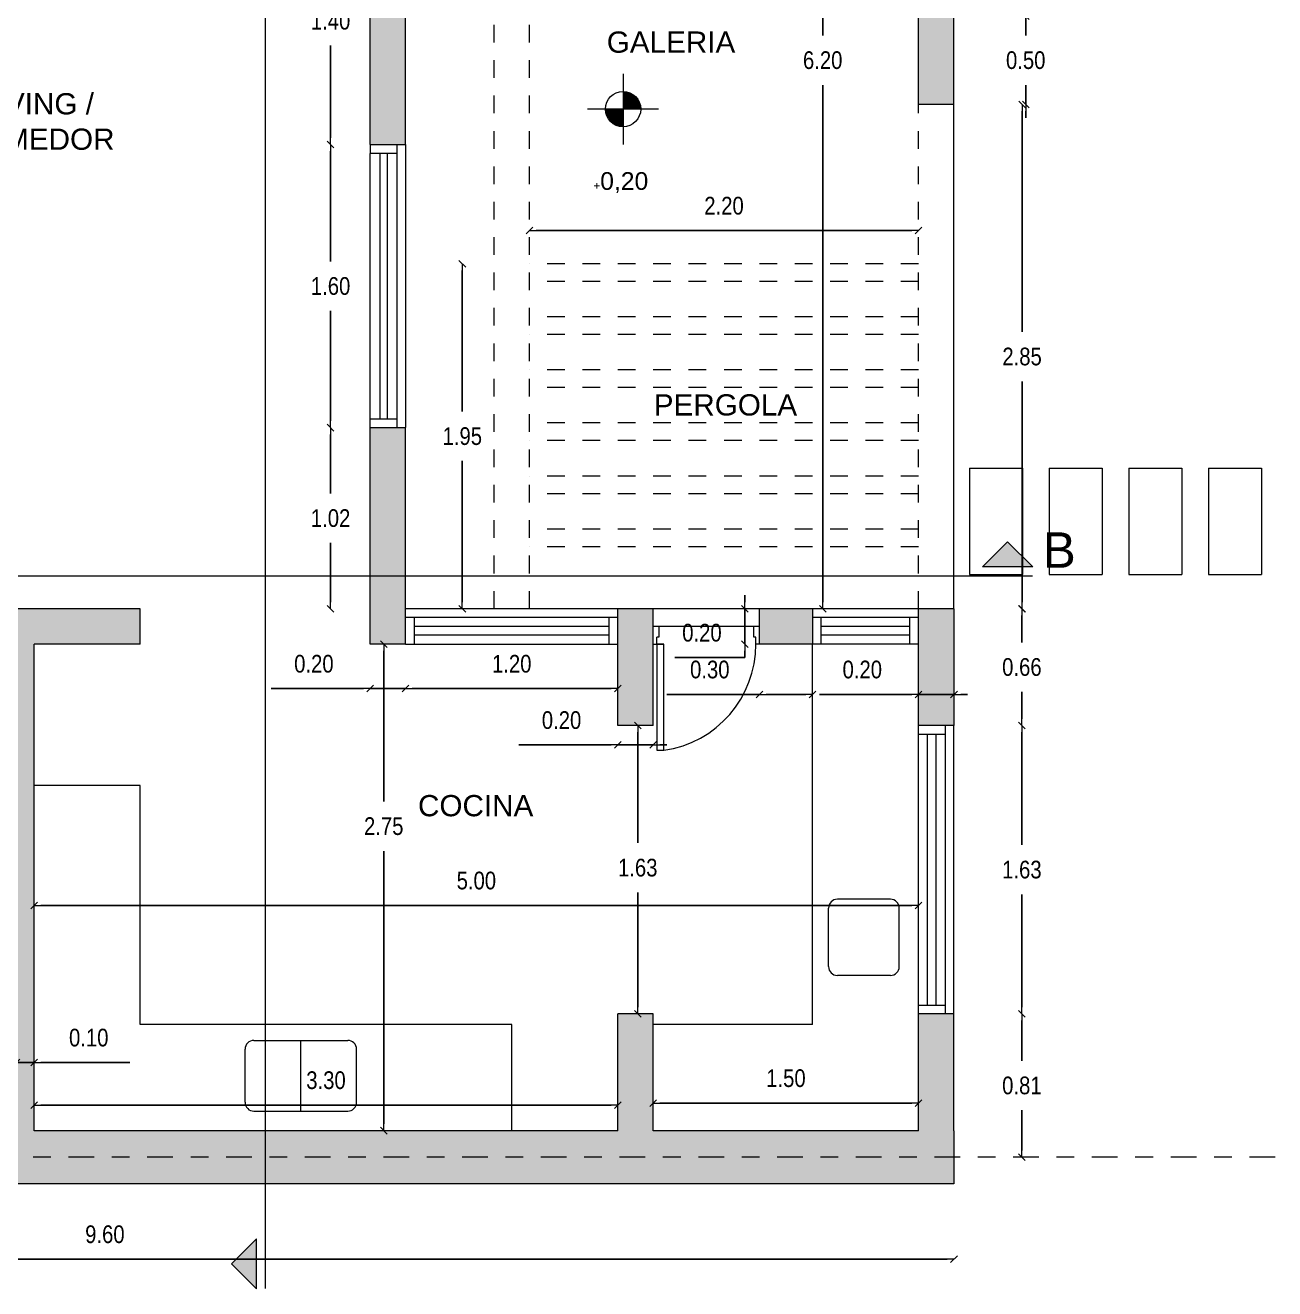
# Model space of a CAD drawing. Header units: millimetres. Extents: x 337 to 1167, y 242 to 575.
# Drawn here: x 550.16 to 557.23, y 308.38 to 315.53 of the extents above; entities that cross this region are included whole.
import ezdxf

# ---------------------------------------------------------------- set-up
doc = ezdxf.new("R2010")
doc.units = ezdxf.units.MM
doc.linetypes.add('bein_line', pattern=[0.08, 0.04, -0.04])
doc.linetypes.add('EJE', pattern=[0.205, 0.145, -0.03, 0, -0.03])
doc.layers.get('0').update_dxf_attribs({"lineweight": 5})
doc.layers.get('Defpoints').update_dxf_attribs({"lineweight": 5})
for name, color, linetype, lineweight in [('01', 1, 'Continuous', 5), ('cotas', 7, 'Continuous', 5), ('MUROS', 4, 'Continuous', 20), ('PRESENTACION ANTEPROYECTO', 7, 'Continuous', 5), ('sanitarios', 1, 'Continuous', 5), ('trama', 9, 'Continuous', 25)]:
    doc.layers.add(name, color=color, linetype=linetype, lineweight=lineweight)
doc.styles.add('GENERATED_STYLE_13', font='')
doc.styles.add('GENERATED_STYLE_14', font='arial.ttf')
doc.styles.get('GENERATED_STYLE_13').set_extended_font_data('Arial Narrow Occidental')
doc.dimstyles.new('Dimstyle_92', dxfattribs={"dimtxt": 0.1, "dimasz": 0.038, "dimexe": 0.18, "dimexo": 0, "dimgap": 0.09, "dimtad": 1, "dimtih": 1, "dimtoh": 1, "dimzin": 0, "dimdsep": 46, "dimtxsty": 'GENERATED_STYLE_13', "dimblk": 'ARROWHEAD_6', "dimblk1": 'ARROWHEAD_6', "dimblk2": 'ARROWHEAD_6', "dimcen": 0.09, "dimse1": 1, "dimse2": 1, "dimclrd": 252, "dimclre": 252, "dimclrt": 252, "dimadec": 0, "dimazin": 0, "dimtfac": 1, "dimtdec": 4, "dimtmove": 0, "dimatfit": 3, "dimfxl": 1, "dimtolj": 1, "dimtzin": 0, "dimarcsym": 0})

# ---------------------------------------------------------------- blocks, each defined once
blk = doc.blocks.new('ARROWHEAD_6')
at = {"color": 0, "linetype": 'Continuous'}
for p, q in [((0, 0), (-1, 0)), ((-0.5, -0.5), (0.5, 0.5))]:
    blk.add_line(p, q, dxfattribs=at)
blk = doc.blocks.new('*D214')
at = {"layer": 'cotas', "color": 252, "lineweight": -2, "transparency": 16777216}
for p, q in [((549.762, 318.9403), (549.762, 315.6433)), ((549.762, 312.2663), (549.762, 315.3633))]:
    blk.add_line(p, q, dxfattribs=at)
at = {"layer": 'Defpoints', "color": 0, "transparency": 16777216}
for p in [(548.1131, 318.9783), (549.762, 312.2283), (550.8131, 312.2283)]:
    blk.add_point(p, dxfattribs=at)
at = {"layer": 'cotas', "color": 252, "lineweight": -2, "transparency": 16777216, "xscale": 0.03800000000000001, "yscale": 0.03800000000000001, "zscale": 0.03800000000000001}
for p, rotation in [((549.762, 318.9783), 90), ((549.762, 312.2283), 270)]:
    blk.add_blockref('ARROWHEAD_6', p, dxfattribs=dict(at, rotation=rotation))
at = {"layer": 'cotas', "color": 252, "transparency": 16777216, "insert": (549.762, 315.5033), "char_height": 0.1, "attachment_point": 5, "style": 'GENERATED_STYLE_13'}
blk.add_mtext('\\A1;6.75', dxfattribs=at)
blk = doc.blocks.new('*D194')
at = {"layer": 'cotas', "color": 252, "lineweight": -2, "transparency": 16777216}
blk.add_line((550.2511, 310.5514), (555.1751, 310.5514), dxfattribs=at)
at = {"layer": 'Defpoints', "color": 0, "transparency": 16777216}
for p in [(555.2131, 310.5514), (550.2131, 309.2783), (555.2131, 309.2783)]:
    blk.add_point(p, dxfattribs=at)
at = {"layer": 'cotas', "color": 252, "lineweight": -2, "transparency": 16777216, "xscale": 0.03800000000000001, "yscale": 0.03800000000000001, "zscale": 0.03800000000000001, "rotation": 180}
blk.add_blockref('ARROWHEAD_6', (550.2131, 310.5514), dxfattribs=at)
at = {"layer": 'cotas', "color": 252, "lineweight": -2, "transparency": 16777216, "xscale": 0.03800000000000001, "yscale": 0.03800000000000001, "zscale": 0.03800000000000001}
blk.add_blockref('ARROWHEAD_6', (555.2131, 310.5514), dxfattribs=at)
at = {"layer": 'cotas', "color": 252, "transparency": 16777216, "insert": (552.7131, 310.6914), "char_height": 0.1, "attachment_point": 5, "style": 'GENERATED_STYLE_13'}
blk.add_mtext('\\A1;5.00', dxfattribs=at)
blk = doc.blocks.new('*D216')
at = {"layer": 'cotas', "color": 252, "lineweight": -2, "transparency": 16777216}
for p, q in [((554.6709, 318.3903), (554.6709, 315.4683)), ((554.6709, 312.2663), (554.6709, 315.1883))]:
    blk.add_line(p, q, dxfattribs=at)
at = {"layer": 'Defpoints', "color": 0, "transparency": 16777216}
for p in [(555.4131, 318.4283), (554.6709, 312.2283), (555.4131, 312.2283)]:
    blk.add_point(p, dxfattribs=at)
at = {"layer": 'cotas', "color": 252, "lineweight": -2, "transparency": 16777216, "xscale": 0.03800000000000001, "yscale": 0.03800000000000001, "zscale": 0.03800000000000001}
for p, rotation in [((554.6709, 318.4283), 90), ((554.6709, 312.2283), 270)]:
    blk.add_blockref('ARROWHEAD_6', p, dxfattribs=dict(at, rotation=rotation))
at = {"layer": 'cotas', "color": 252, "transparency": 16777216, "insert": (554.6709, 315.3283), "char_height": 0.1, "attachment_point": 5, "style": 'GENERATED_STYLE_13'}
blk.add_mtext('\\A1;6.20', dxfattribs=at)
blk = doc.blocks.new('*D222')
at = {"layer": 'cotas', "color": 252, "lineweight": -2, "transparency": 16777216}
blk.add_line((553.7511, 309.4345), (555.1751, 309.4345), dxfattribs=at)
at = {"layer": 'Defpoints', "color": 0, "transparency": 16777216}
for p in [(555.2131, 309.9383), (555.2131, 309.4345), (553.7131, 309.2783)]:
    blk.add_point(p, dxfattribs=at)
at = {"layer": 'cotas', "color": 252, "lineweight": -2, "transparency": 16777216, "xscale": 0.03800000000000001, "yscale": 0.03800000000000001, "zscale": 0.03800000000000001, "rotation": 180}
blk.add_blockref('ARROWHEAD_6', (553.7131, 309.4345), dxfattribs=at)
at = {"layer": 'cotas', "color": 252, "lineweight": -2, "transparency": 16777216, "xscale": 0.03800000000000001, "yscale": 0.03800000000000001, "zscale": 0.03800000000000001}
blk.add_blockref('ARROWHEAD_6', (555.2131, 309.4345), dxfattribs=at)
at = {"layer": 'cotas', "color": 252, "transparency": 16777216, "insert": (554.4631, 309.5745), "char_height": 0.1, "attachment_point": 5, "style": 'GENERATED_STYLE_13'}
blk.add_mtext('\\A1;1.50', dxfattribs=at)
blk = doc.blocks.new('*D223')
at = {"layer": 'cotas', "color": 252, "lineweight": -2, "transparency": 16777216}
for p, q in [((552.1895, 311.9903), (552.1895, 311.1389)), ((552.1895, 309.3163), (552.1895, 310.8589))]:
    blk.add_line(p, q, dxfattribs=at)
at = {"layer": 'Defpoints', "color": 0, "transparency": 16777216}
for p in [(555.2131, 312.0283), (552.1895, 309.2783), (555.2131, 309.2783)]:
    blk.add_point(p, dxfattribs=at)
at = {"layer": 'cotas', "color": 252, "lineweight": -2, "transparency": 16777216, "xscale": 0.03800000000000001, "yscale": 0.03800000000000001, "zscale": 0.03800000000000001}
for p, rotation in [((552.1895, 312.0283), 90), ((552.1895, 309.2783), 270)]:
    blk.add_blockref('ARROWHEAD_6', p, dxfattribs=dict(at, rotation=rotation))
at = {"layer": 'cotas', "color": 252, "transparency": 16777216, "insert": (552.1895, 310.9989), "char_height": 0.1, "attachment_point": 5, "style": 'GENERATED_STYLE_13'}
blk.add_mtext('\\A1;2.75', dxfattribs=at)
blk = doc.blocks.new('*D235')
at = {"layer": 'cotas', "color": 252, "lineweight": -2, "transparency": 16777216}
for p, q in [((553.6253, 311.5303), (553.6253, 310.9043)), ((553.6253, 309.9763), (553.6253, 310.6243))]:
    blk.add_line(p, q, dxfattribs=at)
at = {"layer": 'Defpoints', "color": 0, "transparency": 16777216}
for p in [(553.5131, 311.5683), (553.5131, 309.9383), (553.6253, 309.9383)]:
    blk.add_point(p, dxfattribs=at)
at = {"layer": 'cotas', "color": 252, "lineweight": -2, "transparency": 16777216, "xscale": 0.03800000000000001, "yscale": 0.03800000000000001, "zscale": 0.03800000000000001}
for p, rotation in [((553.6253, 311.5683), 90), ((553.6253, 309.9383), 270)]:
    blk.add_blockref('ARROWHEAD_6', p, dxfattribs=dict(at, rotation=rotation))
at = {"layer": 'cotas', "color": 252, "transparency": 16777216, "insert": (553.6253, 310.7643), "char_height": 0.1, "attachment_point": 5, "style": 'GENERATED_STYLE_13'}
blk.add_mtext('\\A1;1.63', dxfattribs=at)
blk = doc.blocks.new('*D242')
at = {"layer": 'cotas', "color": 252, "lineweight": -2, "transparency": 16777216}
blk.add_line((552.3511, 311.7768), (553.4751, 311.7768), dxfattribs=at)
at = {"layer": 'Defpoints', "color": 0, "transparency": 16777216}
for p in [(552.3131, 312.2283), (553.5131, 312.2283), (553.5131, 311.7768)]:
    blk.add_point(p, dxfattribs=at)
at = {"layer": 'cotas', "color": 252, "lineweight": -2, "transparency": 16777216, "xscale": 0.03800000000000001, "yscale": 0.03800000000000001, "zscale": 0.03800000000000001, "rotation": 180}
blk.add_blockref('ARROWHEAD_6', (552.3131, 311.7768), dxfattribs=at)
at = {"layer": 'cotas', "color": 252, "lineweight": -2, "transparency": 16777216, "xscale": 0.03800000000000001, "yscale": 0.03800000000000001, "zscale": 0.03800000000000001}
blk.add_blockref('ARROWHEAD_6', (553.5131, 311.7768), dxfattribs=at)
at = {"layer": 'cotas', "color": 252, "transparency": 16777216, "insert": (552.9131, 311.9168), "char_height": 0.1, "attachment_point": 5, "style": 'GENERATED_STYLE_13'}
blk.add_mtext('\\A1;1.20', dxfattribs=at)
blk = doc.blocks.new('*D252')
at = {"layer": 'cotas', "color": 252, "lineweight": -2, "transparency": 16777216}
blk.add_line((545.8511, 308.5523), (555.3751, 308.5523), dxfattribs=at)
at = {"layer": 'Defpoints', "color": 0, "transparency": 16777216}
for p in [(545.8131, 308.9783), (555.4131, 308.9783), (555.4131, 308.5523)]:
    blk.add_point(p, dxfattribs=at)
at = {"layer": 'cotas', "color": 252, "lineweight": -2, "transparency": 16777216, "xscale": 0.03800000000000001, "yscale": 0.03800000000000001, "zscale": 0.03800000000000001, "rotation": 180}
blk.add_blockref('ARROWHEAD_6', (545.8131, 308.5523), dxfattribs=at)
at = {"layer": 'cotas', "color": 252, "lineweight": -2, "transparency": 16777216, "xscale": 0.03800000000000001, "yscale": 0.03800000000000001, "zscale": 0.03800000000000001}
blk.add_blockref('ARROWHEAD_6', (555.4131, 308.5523), dxfattribs=at)
at = {"layer": 'cotas', "color": 252, "transparency": 16777216, "insert": (550.6131, 308.6923), "char_height": 0.1, "attachment_point": 5, "style": 'GENERATED_STYLE_13'}
blk.add_mtext('\\A1;9.60', dxfattribs=at)
blk = doc.blocks.new('*D311')
at = {"layer": 'cotas', "color": 252, "lineweight": -2, "transparency": 16777216}
for p, q in [((555.8186, 315.6163), (555.8186, 315.6543)), ((555.8186, 315.5783), (555.8186, 315.4683)), ((555.8186, 315.0783), (555.8186, 315.1883)), ((555.8186, 315.0403), (555.8186, 315.0023))]:
    blk.add_line(p, q, dxfattribs=at)
at = {"layer": 'Defpoints', "color": 0, "transparency": 16777216}
for p in [(555.4131, 315.5783), (555.4131, 315.0783), (555.8186, 315.0783)]:
    blk.add_point(p, dxfattribs=at)
at = {"layer": 'cotas', "color": 252, "lineweight": -2, "transparency": 16777216, "xscale": 0.03800000000000001, "yscale": 0.03800000000000001, "zscale": 0.03800000000000001}
for p, rotation in [((555.8186, 315.5783), 270), ((555.8186, 315.0783), 90)]:
    blk.add_blockref('ARROWHEAD_6', p, dxfattribs=dict(at, rotation=rotation))
at = {"layer": 'cotas', "color": 252, "transparency": 16777216, "insert": (555.8186, 315.3283), "char_height": 0.1, "attachment_point": 5, "style": 'GENERATED_STYLE_13'}
blk.add_mtext('\\A1;0.50', dxfattribs=at)
blk = doc.blocks.new('*D314')
at = {"layer": 'cotas', "color": 252, "lineweight": -2, "transparency": 16777216}
for p, q in [((555.798, 315.0403), (555.798, 313.7933)), ((555.798, 312.2663), (555.798, 313.5133))]:
    blk.add_line(p, q, dxfattribs=at)
at = {"layer": 'Defpoints', "color": 0, "transparency": 16777216}
for p in [(554.3401, 315.0783), (554.3401, 312.2283), (555.798, 312.2283)]:
    blk.add_point(p, dxfattribs=at)
at = {"layer": 'cotas', "color": 252, "lineweight": -2, "transparency": 16777216, "xscale": 0.03800000000000001, "yscale": 0.03800000000000001, "zscale": 0.03800000000000001}
for p, rotation in [((555.798, 315.0783), 90), ((555.798, 312.2283), 270)]:
    blk.add_blockref('ARROWHEAD_6', p, dxfattribs=dict(at, rotation=rotation))
at = {"layer": 'cotas', "color": 252, "transparency": 16777216, "insert": (555.798, 313.6533), "char_height": 0.1, "attachment_point": 5, "style": 'GENERATED_STYLE_13'}
blk.add_mtext('\\A1;2.85', dxfattribs=at)
blk = doc.blocks.new('*D315')
at = {"layer": 'cotas', "color": 252, "lineweight": -2, "transparency": 16777216}
for p, q in [((551.8891, 314.8137), (551.8891, 314.1917)), ((551.8891, 313.2897), (551.8891, 313.9117))]:
    blk.add_line(p, q, dxfattribs=at)
at = {"layer": 'Defpoints', "color": 0, "transparency": 16777216}
for p in [(552.1131, 314.8517), (551.8891, 313.2517), (552.1131, 313.2517)]:
    blk.add_point(p, dxfattribs=at)
at = {"layer": 'cotas', "color": 252, "lineweight": -2, "transparency": 16777216, "xscale": 0.03800000000000001, "yscale": 0.03800000000000001, "zscale": 0.03800000000000001}
for p, rotation in [((551.8891, 314.8517), 90), ((551.8891, 313.2517), 270)]:
    blk.add_blockref('ARROWHEAD_6', p, dxfattribs=dict(at, rotation=rotation))
at = {"layer": 'cotas', "color": 252, "transparency": 16777216, "insert": (551.8891, 314.0517), "char_height": 0.1, "attachment_point": 5, "style": 'GENERATED_STYLE_13'}
blk.add_mtext('\\A1;1.60', dxfattribs=at)
blk = doc.blocks.new('*D331')
at = {"layer": 'cotas', "color": 252, "lineweight": -2, "transparency": 16777216}
for p, q in [((555.7969, 311.5303), (555.7969, 310.8933)), ((555.7969, 309.9763), (555.7969, 310.6133))]:
    blk.add_line(p, q, dxfattribs=at)
at = {"layer": 'Defpoints', "color": 0, "transparency": 16777216}
for p in [(555.4131, 311.5683), (555.4131, 309.9383), (555.7969, 309.9383)]:
    blk.add_point(p, dxfattribs=at)
at = {"layer": 'cotas', "color": 252, "lineweight": -2, "transparency": 16777216, "xscale": 0.03800000000000001, "yscale": 0.03800000000000001, "zscale": 0.03800000000000001}
for p, rotation in [((555.7969, 311.5683), 90), ((555.7969, 309.9383), 270)]:
    blk.add_blockref('ARROWHEAD_6', p, dxfattribs=dict(at, rotation=rotation))
at = {"layer": 'cotas', "color": 252, "transparency": 16777216, "insert": (555.7969, 310.7533), "char_height": 0.1, "attachment_point": 5, "style": 'GENERATED_STYLE_13'}
blk.add_mtext('\\A1;1.63', dxfattribs=at)
blk = doc.blocks.new('*D424')
at = {"layer": 'cotas', "color": 252, "lineweight": -2, "transparency": 16777216}
for p, q in [((551.8891, 316.2123), (551.8891, 315.691)), ((551.8891, 314.8897), (551.8891, 315.411))]:
    blk.add_line(p, q, dxfattribs=at)
at = {"layer": 'Defpoints', "color": 0, "transparency": 16777216}
for p in [(551.8962, 316.2503), (551.8891, 314.8517), (551.8891, 314.8517)]:
    blk.add_point(p, dxfattribs=at)
at = {"layer": 'cotas', "color": 252, "lineweight": -2, "transparency": 16777216, "xscale": 0.03800000000000001, "yscale": 0.03800000000000001, "zscale": 0.03800000000000001}
for p, rotation in [((551.8891, 316.2503), 90), ((551.8891, 314.8517), 270)]:
    blk.add_blockref('ARROWHEAD_6', p, dxfattribs=dict(at, rotation=rotation))
at = {"layer": 'cotas', "color": 252, "transparency": 16777216, "insert": (551.8891, 315.551), "char_height": 0.1, "attachment_point": 5, "style": 'GENERATED_STYLE_13'}
blk.add_mtext('\\A1;1.40', dxfattribs=at)
blk = doc.blocks.new('*D426')
at = {"layer": 'cotas', "color": 252, "lineweight": -2, "transparency": 16777216}
for p, q in [((551.8891, 313.2137), (551.8891, 312.88)), ((551.8891, 312.2663), (551.8891, 312.6))]:
    blk.add_line(p, q, dxfattribs=at)
at = {"layer": 'Defpoints', "color": 0, "transparency": 16777216}
for p in [(552.1131, 313.2517), (550.8131, 312.2283), (551.8891, 312.2283)]:
    blk.add_point(p, dxfattribs=at)
at = {"layer": 'cotas', "color": 252, "lineweight": -2, "transparency": 16777216, "xscale": 0.03800000000000001, "yscale": 0.03800000000000001, "zscale": 0.03800000000000001}
for p, rotation in [((551.8891, 313.2517), 90), ((551.8891, 312.2283), 270)]:
    blk.add_blockref('ARROWHEAD_6', p, dxfattribs=dict(at, rotation=rotation))
at = {"layer": 'cotas', "color": 252, "transparency": 16777216, "insert": (551.8891, 312.74), "char_height": 0.1, "attachment_point": 5, "style": 'GENERATED_STYLE_13'}
blk.add_mtext('\\A1;1.02', dxfattribs=at)
blk = doc.blocks.new('*D427')
at = {"layer": 'cotas', "color": 252, "lineweight": -2, "transparency": 16777216}
for p, q in [((552.0751, 311.7768), (551.5523, 311.7768)), ((552.3131, 311.7768), (552.1131, 311.7768)), ((552.3511, 311.7768), (552.3891, 311.7768))]:
    blk.add_line(p, q, dxfattribs=at)
at = {"layer": 'Defpoints', "color": 0, "transparency": 16777216}
for p in [(552.1131, 312.0283), (552.3131, 312.0283), (552.3131, 311.7768)]:
    blk.add_point(p, dxfattribs=at)
at = {"layer": 'cotas', "color": 252, "lineweight": -2, "transparency": 16777216, "xscale": 0.03800000000000001, "yscale": 0.03800000000000001, "zscale": 0.03800000000000001}
blk.add_blockref('ARROWHEAD_6', (552.1131, 311.7768), dxfattribs=at)
at = {"layer": 'cotas', "color": 252, "lineweight": -2, "transparency": 16777216, "xscale": 0.03800000000000001, "yscale": 0.03800000000000001, "zscale": 0.03800000000000001, "rotation": 180}
blk.add_blockref('ARROWHEAD_6', (552.3131, 311.7768), dxfattribs=at)
at = {"layer": 'cotas', "color": 252, "transparency": 16777216, "insert": (551.7947, 311.9168), "char_height": 0.1, "attachment_point": 5, "style": 'GENERATED_STYLE_13'}
blk.add_mtext('\\A1;0.20', dxfattribs=at)
blk = doc.blocks.new('*D428')
at = {"layer": 'cotas', "color": 252, "lineweight": -2, "transparency": 16777216}
for p, q in [((553.4751, 311.4583), (552.9523, 311.4583)), ((553.7131, 311.4583), (553.5131, 311.4583)), ((553.7511, 311.4583), (553.7891, 311.4583))]:
    blk.add_line(p, q, dxfattribs=at)
at = {"layer": 'Defpoints', "color": 0, "transparency": 16777216}
for p in [(553.5131, 311.5683), (553.7131, 311.5683), (553.7131, 311.4583)]:
    blk.add_point(p, dxfattribs=at)
at = {"layer": 'cotas', "color": 252, "lineweight": -2, "transparency": 16777216, "xscale": 0.03800000000000001, "yscale": 0.03800000000000001, "zscale": 0.03800000000000001}
blk.add_blockref('ARROWHEAD_6', (553.5131, 311.4583), dxfattribs=at)
at = {"layer": 'cotas', "color": 252, "lineweight": -2, "transparency": 16777216, "xscale": 0.03800000000000001, "yscale": 0.03800000000000001, "zscale": 0.03800000000000001, "rotation": 180}
blk.add_blockref('ARROWHEAD_6', (553.7131, 311.4583), dxfattribs=at)
at = {"layer": 'cotas', "color": 252, "transparency": 16777216, "insert": (553.1947, 311.5983), "char_height": 0.1, "attachment_point": 5, "style": 'GENERATED_STYLE_13'}
blk.add_mtext('\\A1;0.20', dxfattribs=at)
blk = doc.blocks.new('*D429')
at = {"layer": 'cotas', "color": 252, "lineweight": -2, "transparency": 16777216}
blk.add_line((553.4751, 309.423), (550.2511, 309.423), dxfattribs=at)
at = {"layer": 'Defpoints', "color": 0, "transparency": 16777216}
for p in [(550.2131, 309.423), (550.2131, 309.2783), (553.5131, 309.2783)]:
    blk.add_point(p, dxfattribs=at)
at = {"layer": 'cotas', "color": 252, "lineweight": -2, "transparency": 16777216, "xscale": 0.03800000000000001, "yscale": 0.03800000000000001, "zscale": 0.03800000000000001, "rotation": 180}
blk.add_blockref('ARROWHEAD_6', (550.2131, 309.423), dxfattribs=at)
at = {"layer": 'cotas', "color": 252, "lineweight": -2, "transparency": 16777216, "xscale": 0.03800000000000001, "yscale": 0.03800000000000001, "zscale": 0.03800000000000001}
blk.add_blockref('ARROWHEAD_6', (553.5131, 309.423), dxfattribs=at)
at = {"layer": 'cotas', "color": 252, "transparency": 16777216, "insert": (551.8631, 309.563), "char_height": 0.1, "attachment_point": 5, "style": 'GENERATED_STYLE_13'}
blk.add_mtext('\\A1;3.30', dxfattribs=at)
blk = doc.blocks.new('*D435')
at = {"layer": 'cotas', "color": 252, "lineweight": -2, "transparency": 16777216}
for p, q in [((555.7969, 312.1903), (555.7969, 312.0383)), ((555.7969, 311.6063), (555.7969, 311.7583))]:
    blk.add_line(p, q, dxfattribs=at)
at = {"layer": 'Defpoints', "color": 0, "transparency": 16777216}
for p in [(555.4131, 312.2283), (555.4131, 311.5683), (555.7969, 311.5683)]:
    blk.add_point(p, dxfattribs=at)
at = {"layer": 'cotas', "color": 252, "lineweight": -2, "transparency": 16777216, "xscale": 0.03800000000000001, "yscale": 0.03800000000000001, "zscale": 0.03800000000000001}
for p, rotation in [((555.7969, 312.2283), 90), ((555.7969, 311.5683), 270)]:
    blk.add_blockref('ARROWHEAD_6', p, dxfattribs=dict(at, rotation=rotation))
at = {"layer": 'cotas', "color": 252, "transparency": 16777216, "insert": (555.7969, 311.8983), "char_height": 0.1, "attachment_point": 5, "style": 'GENERATED_STYLE_13'}
blk.add_mtext('\\A1;0.66', dxfattribs=at)
blk = doc.blocks.new('*D436')
at = {"layer": 'cotas', "color": 252, "lineweight": -2, "transparency": 16777216}
for p, q in [((555.7969, 309.9003), (555.7969, 309.6733)), ((555.7969, 309.1663), (555.7969, 309.3933))]:
    blk.add_line(p, q, dxfattribs=at)
at = {"layer": 'Defpoints', "color": 0, "transparency": 16777216}
for p in [(555.4131, 309.9383), (555.4131, 309.1283), (555.7969, 309.1283)]:
    blk.add_point(p, dxfattribs=at)
at = {"layer": 'cotas', "color": 252, "lineweight": -2, "transparency": 16777216, "xscale": 0.03800000000000001, "yscale": 0.03800000000000001, "zscale": 0.03800000000000001}
for p, rotation in [((555.7969, 309.9383), 90), ((555.7969, 309.1283), 270)]:
    blk.add_blockref('ARROWHEAD_6', p, dxfattribs=dict(at, rotation=rotation))
at = {"layer": 'cotas', "color": 252, "transparency": 16777216, "insert": (555.7969, 309.5333), "char_height": 0.1, "attachment_point": 5, "style": 'GENERATED_STYLE_13'}
blk.add_mtext('\\A1;0.81', dxfattribs=at)
blk = doc.blocks.new('*D445')
at = {"layer": 'cotas', "color": 252, "lineweight": -2, "transparency": 16777216}
for p, q in [((550.0751, 309.6637), (550.0371, 309.6637)), ((550.1131, 309.6637), (550.2131, 309.6637)), ((550.2511, 309.6637), (550.7548, 309.6637))]:
    blk.add_line(p, q, dxfattribs=at)
at = {"layer": 'Defpoints', "color": 0, "transparency": 16777216}
for p in [(550.2131, 309.6637), (550.1131, 309.2783), (550.2131, 309.2783)]:
    blk.add_point(p, dxfattribs=at)
at = {"layer": 'cotas', "color": 252, "lineweight": -2, "transparency": 16777216, "xscale": 0.03800000000000001, "yscale": 0.03800000000000001, "zscale": 0.03800000000000001}
blk.add_blockref('ARROWHEAD_6', (550.1131, 309.6637), dxfattribs=at)
at = {"layer": 'cotas', "color": 252, "lineweight": -2, "transparency": 16777216, "xscale": 0.03800000000000001, "yscale": 0.03800000000000001, "zscale": 0.03800000000000001, "rotation": 180}
blk.add_blockref('ARROWHEAD_6', (550.2131, 309.6637), dxfattribs=at)
at = {"layer": 'cotas', "color": 252, "transparency": 16777216, "insert": (550.5219, 309.8037), "char_height": 0.1, "attachment_point": 5, "style": 'GENERATED_STYLE_13'}
blk.add_mtext('\\A1;0.10', dxfattribs=at)
blk = doc.blocks.new('*D446')
at = {"layer": 'cotas', "color": 252, "lineweight": -2, "transparency": 16777216}
for p, q in [((555.1751, 311.7442), (554.6523, 311.7442)), ((555.4131, 311.7442), (555.2131, 311.7442)), ((555.4511, 311.7442), (555.4891, 311.7442))]:
    blk.add_line(p, q, dxfattribs=at)
at = {"layer": 'Defpoints', "color": 0, "transparency": 16777216}
for p in [(555.4131, 311.7442), (555.2131, 310.3516), (555.4131, 310.3516)]:
    blk.add_point(p, dxfattribs=at)
at = {"layer": 'cotas', "color": 252, "lineweight": -2, "transparency": 16777216, "xscale": 0.03800000000000001, "yscale": 0.03800000000000001, "zscale": 0.03800000000000001}
blk.add_blockref('ARROWHEAD_6', (555.2131, 311.7442), dxfattribs=at)
at = {"layer": 'cotas', "color": 252, "lineweight": -2, "transparency": 16777216, "xscale": 0.03800000000000001, "yscale": 0.03800000000000001, "zscale": 0.03800000000000001, "rotation": 180}
blk.add_blockref('ARROWHEAD_6', (555.4131, 311.7442), dxfattribs=at)
at = {"layer": 'cotas', "color": 252, "transparency": 16777216, "insert": (554.8947, 311.8842), "char_height": 0.1, "attachment_point": 5, "style": 'GENERATED_STYLE_13'}
blk.add_mtext('\\A1;0.20', dxfattribs=at)
blk = doc.blocks.new('*D447')
at = {"layer": 'cotas', "color": 252, "lineweight": -2, "transparency": 16777216}
for p, q in [((554.2306, 312.2663), (554.2306, 312.3043)), ((554.2306, 312.2283), (554.2306, 312.0283)), ((554.2306, 311.9523), (553.8359, 311.9523)), ((554.2306, 311.9903), (554.2306, 311.9523))]:
    blk.add_line(p, q, dxfattribs=at)
at = {"layer": 'Defpoints', "color": 0, "transparency": 16777216}
for p in [(554.3131, 312.2283), (554.2306, 312.0283), (554.3131, 312.0283)]:
    blk.add_point(p, dxfattribs=at)
at = {"layer": 'cotas', "color": 252, "lineweight": -2, "transparency": 16777216, "xscale": 0.03800000000000001, "yscale": 0.03800000000000001, "zscale": 0.03800000000000001}
for p, rotation in [((554.2306, 312.2283), 270), ((554.2306, 312.0283), 90)]:
    blk.add_blockref('ARROWHEAD_6', p, dxfattribs=dict(at, rotation=rotation))
at = {"layer": 'cotas', "color": 252, "transparency": 16777216, "insert": (553.9883, 312.0923), "char_height": 0.1, "attachment_point": 5, "style": 'GENERATED_STYLE_13'}
blk.add_mtext('\\A1;0.20', dxfattribs=at)
blk = doc.blocks.new('*D485')
at = {"layer": 'cotas', "color": 252, "lineweight": -2, "transparency": 16777216}
for p, q in [((554.3131, 311.7442), (553.7903, 311.7442)), ((554.5751, 311.7442), (554.3511, 311.7442))]:
    blk.add_line(p, q, dxfattribs=at)
at = {"layer": 'Defpoints', "color": 0, "transparency": 16777216}
for p in [(554.3131, 312.0283), (554.6131, 312.0283), (554.3131, 311.7442)]:
    blk.add_point(p, dxfattribs=at)
at = {"layer": 'cotas', "color": 252, "lineweight": -2, "transparency": 16777216, "xscale": 0.03800000000000001, "yscale": 0.03800000000000001, "zscale": 0.03800000000000001, "rotation": 180}
blk.add_blockref('ARROWHEAD_6', (554.3131, 311.7442), dxfattribs=at)
at = {"layer": 'cotas', "color": 252, "lineweight": -2, "transparency": 16777216, "xscale": 0.03800000000000001, "yscale": 0.03800000000000001, "zscale": 0.03800000000000001}
blk.add_blockref('ARROWHEAD_6', (554.6131, 311.7442), dxfattribs=at)
at = {"layer": 'cotas', "color": 252, "transparency": 16777216, "insert": (554.0327, 311.8842), "char_height": 0.1, "attachment_point": 5, "style": 'GENERATED_STYLE_13'}
blk.add_mtext('\\A1;0.30', dxfattribs=at)
blk = doc.blocks.new('*D486')
at = {"layer": 'cotas', "color": 252, "lineweight": -2, "transparency": 16777216}
blk.add_line((553.0511, 314.3656), (555.1751, 314.3656), dxfattribs=at)
at = {"layer": 'Defpoints', "color": 0, "transparency": 16777216}
for p in [(555.2131, 314.3656), (553.0131, 314.1783), (555.2131, 314.1783)]:
    blk.add_point(p, dxfattribs=at)
at = {"layer": 'cotas', "color": 252, "lineweight": -2, "transparency": 16777216, "xscale": 0.03800000000000001, "yscale": 0.03800000000000001, "zscale": 0.03800000000000001, "rotation": 180}
blk.add_blockref('ARROWHEAD_6', (553.0131, 314.3656), dxfattribs=at)
at = {"layer": 'cotas', "color": 252, "lineweight": -2, "transparency": 16777216, "xscale": 0.03800000000000001, "yscale": 0.03800000000000001, "zscale": 0.03800000000000001}
blk.add_blockref('ARROWHEAD_6', (555.2131, 314.3656), dxfattribs=at)
at = {"layer": 'cotas', "color": 252, "transparency": 16777216, "insert": (554.1131, 314.5056), "char_height": 0.1, "attachment_point": 5, "style": 'GENERATED_STYLE_13'}
blk.add_mtext('\\A1;2.20', dxfattribs=at)
blk = doc.blocks.new('*D487')
at = {"layer": 'cotas', "color": 252, "lineweight": -2, "transparency": 16777216}
for p, q in [((552.6337, 314.1403), (552.6337, 313.3433)), ((552.6337, 312.2663), (552.6337, 313.0633))]:
    blk.add_line(p, q, dxfattribs=at)
at = {"layer": 'Defpoints', "color": 0, "transparency": 16777216}
for p in [(555.2131, 314.1783), (552.6337, 312.2283), (555.2131, 312.2283)]:
    blk.add_point(p, dxfattribs=at)
at = {"layer": 'cotas', "color": 252, "lineweight": -2, "transparency": 16777216, "xscale": 0.03800000000000001, "yscale": 0.03800000000000001, "zscale": 0.03800000000000001}
for p, rotation in [((552.6337, 314.1783), 90), ((552.6337, 312.2283), 270)]:
    blk.add_blockref('ARROWHEAD_6', p, dxfattribs=dict(at, rotation=rotation))
at = {"layer": 'cotas', "color": 252, "transparency": 16777216, "insert": (552.6337, 313.2033), "char_height": 0.1, "attachment_point": 5, "style": 'GENERATED_STYLE_13'}
blk.add_mtext('\\A1;1.95', dxfattribs=at)

msp = doc.modelspace()

# ---------------------------------------------------------------- hatches: boundary and pattern name
at = {"layer": 'PRESENTACION ANTEPROYECTO'}
for points in [[(555.5751, 312.4643), (555.7165, 312.6057), (555.8579, 312.4643)], [(551.4698, 308.6678), (551.3284, 308.5264), (551.4698, 308.385)]]:
    msp.add_hatch(color=7, dxfattribs=at).paths.add_polyline_path(points)
at = {"layer": 'trama'}
h = msp.add_hatch(dxfattribs=at)
h.set_pattern_fill('AR-SAND', color=3, scale=0.005, style=0)
h.paths.add_polyline_path([(555.4131, 319.2783), (547.9131, 319.2783), (547.9131, 318.2763), (548.1131, 318.2763), (548.1131, 318.9783), (552.1131, 318.9783), (552.1131, 317.8503), (552.3131, 317.8503), (552.3131, 318.9783), (553.0131, 318.9783), (553.0131, 318.4283), (553.1131, 318.4283), (553.1131, 318.9783), (555.2131, 318.9783), (555.2131, 318.4283), (555.4131, 318.4283)])
h.paths.add_polyline_path([(548.1131, 317.9763), (547.9131, 317.9763), (547.9131, 317.6763), (548.1131, 317.6763)])
h.paths.add_polyline_path([(548.1131, 317.3763), (547.9131, 317.3763), (547.9131, 317.0763), (548.1131, 317.0763)])
h.paths.add_polyline_path([(548.1131, 316.7763), (547.9131, 316.7763), (547.9131, 316.0283), (545.8131, 316.0283), (545.8131, 315.8283), (546.1131, 315.8283), (546.1131, 315.5183), (546.3131, 315.5183), (546.3131, 315.8283), (548.1131, 315.8283)])
h.paths.add_polyline_path([(552.3131, 316.2503), (552.1131, 316.2503), (552.1131, 314.8517), (552.3131, 314.8517)])
h.paths.add_polyline_path([(555.4131, 315.5783), (555.2131, 315.5783), (555.2131, 315.0783), (555.4131, 315.0783)])
h.paths.add_polyline_path([(545.8564, 314.4283), (544.9131, 314.4283), (544.9131, 313.6283), (545.1131, 313.6283), (545.1131, 314.2283), (545.8968, 314.2283)])
h.paths.add_polyline_path([(547.0916, 314.4283), (546.3131, 314.4283), (546.3131, 314.7183), (546.1131, 314.7183), (546.1131, 314.4283), (545.8564, 314.4283), (545.8968, 314.2283), (547.0916, 314.2283)])
h.paths.add_polyline_path([(548.1131, 314.4283), (547.6916, 314.4283), (547.6916, 314.2283), (548.0131, 314.2283), (548.0131, 313.3033), (546.0836, 313.3033), (546.1139, 313.1533), (548.1131, 313.1533), (548.1131, 313.3033)])
h.paths.add_polyline_path([(548.1131, 312.2283), (545.8968, 312.2283), (545.1131, 312.2283), (545.1131, 312.8283), (544.9131, 312.8283), (544.9131, 312.0283), (545.8131, 312.0283), (545.8131, 311.4783), (546.0131, 311.4783), (546.0131, 312.0283), (548.1131, 312.0283)])
h.paths.add_polyline_path([(550.8131, 312.2283), (549.1131, 312.2283), (549.1131, 312.0283), (550.1131, 312.0283), (550.1131, 311.2283), (549.4131, 311.2283), (549.4131, 311.1283), (550.1131, 311.1283), (550.1131, 309.2783), (548.1131, 309.2783), (548.1131, 311.1283), (548.7131, 311.1283), (548.7131, 311.2283), (548.1131, 311.2283), (548.1131, 311.4283), (548.0131, 311.4283), (548.0131, 309.2783), (546.0131, 309.2783), (546.0131, 309.8783), (545.8131, 309.8783), (545.8131, 308.9783), (547.3881, 308.9783), (555.4131, 308.9783), (555.4131, 309.2783), (555.4131, 309.9383), (555.2131, 309.9383), (555.2131, 309.2783), (553.7131, 309.2783), (553.7131, 309.9383), (553.5131, 309.9383), (553.5131, 309.2783), (550.2131, 309.2783), (550.2131, 312.0283), (550.8131, 312.0283)])
h.paths.add_polyline_path([(552.3131, 313.2517), (552.1131, 313.2517), (552.1131, 312.0283), (552.3131, 312.0283)])
h.paths.add_polyline_path([(553.7131, 312.2283), (553.5131, 312.2283), (553.5131, 311.5683), (553.7131, 311.5683)])
h.paths.add_polyline_path([(555.4131, 312.2283), (555.2131, 312.2283), (555.2131, 311.5683), (555.4131, 311.5683)])
h.paths.add_polyline_path([(554.6131, 312.2283), (554.3131, 312.2283), (554.3131, 312.0283), (554.6131, 312.0283)], flags=17)
h.paths.add_polyline_path([(542.3131, 319.1283), (541.9131, 319.1283), (541.9131, 318.7283), (542.3131, 318.7283)])

# ---------------------------------------------------------------- linework, layer by layer
at = {"layer": '01', "linetype": 'bein_line'}
for p, q in [((552.8131, 312.2283), (552.8131, 316.3283)), ((553.0131, 312.2283), (553.0131, 316.3283)), ((555.2131, 312.2283), (555.2131, 315.0783)), ((555.2131, 314.1783), (553.0131, 314.1783)), ((555.2131, 314.0783), (553.0131, 314.0783)), ((555.2131, 313.8783), (553.0131, 313.8783)), ((555.2131, 313.7783), (553.0131, 313.7783)), ((555.2131, 313.5783), (553.0131, 313.5783)), ((555.2131, 313.4783), (553.0131, 313.4783)), ((555.2131, 313.2783), (553.0131, 313.2783)), ((555.2131, 313.1783), (553.0131, 313.1783)), ((555.2131, 312.9783), (553.0131, 312.9783)), ((555.2131, 312.8783), (553.0131, 312.8783)), ((555.2131, 312.6783), (553.0131, 312.6783)), ((555.2131, 312.5783), (553.0131, 312.5783))]:
    msp.add_line(p, q, dxfattribs=at)
at = {"layer": '01', "linetype": 'Continuous'}
for p, q in [((555.4131, 312.2283), (555.4131, 315.0783)), ((552.1131, 314.8517), (552.1131, 314.8017)), ((552.2631, 314.8517), (552.2631, 314.8017)), ((552.3131, 314.8517), (552.3131, 313.2517)), ((552.1131, 313.2517), (552.1131, 314.8017)), ((552.2631, 314.8017), (552.1131, 314.8017)), ((552.1681, 314.8018), (552.1681, 313.3012)), ((552.2081, 314.8018), (552.2081, 313.3012)), ((552.2631, 314.8017), (552.2631, 313.3017)), ((552.2631, 314.8017), (552.2631, 313.3017)), ((552.1131, 313.3017), (552.1131, 314.7267)), ((552.1131, 313.3017), (552.2631, 313.3017)), ((552.2631, 313.3017), (552.2631, 313.2517)), ((555.5013, 313.022), (555.8013, 313.022)), ((555.5013, 313.022), (555.5013, 312.422)), ((555.8013, 313.022), (555.8013, 312.422)), ((555.9513, 313.022), (556.2513, 313.022)), ((555.9513, 313.022), (555.9513, 312.422)), ((556.2513, 313.022), (556.2513, 312.422)), ((556.4013, 313.022), (556.4013, 312.422)), ((556.4013, 313.022), (556.7013, 313.022)), ((556.7013, 313.022), (556.7013, 312.422)), ((556.8513, 313.022), (556.8513, 312.422)), ((556.8513, 313.022), (557.1513, 313.022)), ((557.1513, 313.022), (557.1513, 312.422)), ((555.5013, 312.422), (555.8013, 312.422)), ((555.9513, 312.422), (556.2513, 312.422)), ((556.4013, 312.422), (556.7013, 312.422)), ((556.8513, 312.422), (557.1513, 312.422)), ((553.5131, 312.2283), (552.3131, 312.2283)), ((554.3131, 312.2283), (553.7131, 312.2283)), ((555.2131, 312.2283), (554.6131, 312.2283)), ((553.5131, 312.1783), (552.3131, 312.1783)), ((552.3631, 312.0283), (552.3631, 312.1783)), ((553.4631, 312.0283), (553.4631, 312.1783)), ((555.2131, 312.1783), (554.6131, 312.1783)), ((554.6631, 312.0283), (554.6631, 312.1783)), ((555.1631, 312.0283), (555.1631, 312.1783)), ((553.4631, 312.1283), (552.3631, 312.1283)), ((553.4631, 312.0783), (552.3631, 312.0783)), ((554.3131, 312.1283), (553.7131, 312.1283)), ((553.7451, 312.0683), (553.7331, 312.0683)), ((553.7331, 312.0283), (553.7331, 312.0683)), ((553.7451, 312.1283), (553.7451, 312.0683)), ((554.2811, 312.0683), (554.2811, 312.1283)), ((554.2931, 312.0683), (554.2811, 312.0683)), ((554.2931, 312.0283), (554.2931, 312.0683)), ((555.1631, 312.1283), (554.6631, 312.1283)), ((555.1631, 312.0783), (554.6631, 312.0783)), ((552.3131, 312.0283), (553.5131, 312.0283)), ((553.7131, 312.0283), (553.7731, 312.0283)), ((553.7731, 312.0283), (553.7331, 312.0283)), ((553.7331, 312.0283), (553.7331, 311.4283)), ((553.7731, 311.4283), (553.7731, 312.0283)), ((554.3131, 312.0283), (554.2931, 312.0283)), ((555.2131, 312.0283), (554.6131, 312.0283)), ((554.6131, 309.8783), (554.6131, 312.0283)), ((555.2131, 309.9383), (555.2131, 311.5683)), ((555.3631, 311.5683), (555.3631, 309.9883)), ((555.4131, 309.9383), (555.4131, 311.5683)), ((555.3631, 311.5183), (555.2131, 311.5183)), ((555.2631, 309.9883), (555.2631, 311.5183)), ((555.3131, 309.9883), (555.3131, 311.5183)), ((553.7331, 311.4283), (553.7731, 311.4283)), ((550.8131, 311.2283), (550.2131, 311.2283)), ((550.8131, 309.8783), (550.8131, 311.2283)), ((555.2131, 309.9883), (555.3631, 309.9883)), ((555.3631, 309.9883), (555.3631, 309.9383)), ((552.9131, 309.8783), (550.8131, 309.8783)), ((552.9131, 309.2783), (552.9131, 309.8783)), ((554.6131, 309.8783), (553.7131, 309.8783))]:
    msp.add_line(p, q, dxfattribs=at)
msp.add_arc((553.6891, 312.0264), 0.604, 277.99401, 0.17723, dxfattribs=at)
at = {"layer": 'MUROS'}
for p, q in [((552.1131, 314.8517), (552.1131, 316.2503)), ((552.3131, 314.8517), (552.3131, 316.2503)), ((555.2131, 315.0783), (555.2131, 315.5783)), ((555.4131, 315.0783), (555.4131, 315.5783)), ((555.4131, 315.0783), (555.2131, 315.0783)), ((552.1131, 314.8517), (552.3131, 314.8517)), ((552.1131, 312.0283), (552.1131, 313.2517)), ((552.1131, 313.2517), (552.3131, 313.2517)), ((552.3131, 312.0283), (552.3131, 313.2517)), ((550.8131, 312.2283), (549.1131, 312.2283)), ((550.8131, 312.0283), (550.8131, 312.2283)), ((553.5131, 311.5683), (553.5131, 312.2283)), ((553.7131, 312.2283), (553.5131, 312.2283)), ((553.7131, 311.5683), (553.7131, 312.2283)), ((554.3131, 312.0283), (554.3131, 312.2283)), ((554.6131, 312.2283), (554.3131, 312.2283)), ((554.6131, 312.2283), (554.6131, 312.0283)), ((555.2131, 311.5683), (555.2131, 312.2283)), ((555.4131, 312.2283), (555.2131, 312.2283)), ((555.4131, 312.2283), (555.4131, 311.5683)), ((550.8131, 312.0283), (550.2131, 312.0283)), ((550.2131, 309.2783), (550.2131, 312.0283)), ((550.2131, 312.0283), (550.2131, 312.0283)), ((552.3131, 312.0283), (552.1131, 312.0283)), ((554.6131, 312.0283), (554.3131, 312.0283)), ((553.7131, 311.5683), (553.5131, 311.5683)), ((555.4131, 311.5683), (555.2131, 311.5683)), ((553.7131, 309.9383), (553.5131, 309.9383)), ((553.5131, 309.2783), (553.5131, 309.9383)), ((553.7131, 309.2783), (553.7131, 309.9383)), ((555.2131, 309.2783), (555.2131, 309.9383)), ((555.4131, 309.9383), (555.2131, 309.9383)), ((555.4131, 309.2783), (555.4131, 309.9383)), ((553.5131, 309.2783), (550.2131, 309.2783)), ((555.2131, 309.2783), (553.7131, 309.2783)), ((555.4131, 309.2783), (555.4131, 308.9783)), ((555.4131, 308.9783), (547.3881, 308.9783))]:
    msp.add_line(p, q, dxfattribs=at)
at = {"layer": 'PRESENTACION ANTEPROYECTO', "color": 7, "linetype": 'Continuous'}
for p, q in [((551.5198, 319.7219), (551.5198, 308.386)), ((553.5422, 315.2522), (553.5422, 314.8522)), ((553.7422, 315.0522), (553.3422, 315.0522)), ((544.2226, 312.4143), (555.8564, 312.4143)), ((544.2242, 312.4143), (553.4725, 312.4143)), ((544.2242, 312.4143), (553.4725, 312.4143))]:
    msp.add_line(p, q, dxfattribs=at)
at = {"layer": 'PRESENTACION ANTEPROYECTO', "color": 252, "linetype": 'EJE'}
msp.add_line((571.9131, 309.1283), (541.9131, 309.1283), dxfattribs=at)
at = {"layer": 'PRESENTACION ANTEPROYECTO', "color": 7, "linetype": 'Continuous', "const_width": 0.1}
for points in [[(553.5422, 315.1022, -0.414214), (553.5922, 315.0522)], [(553.5422, 315.0022, -0.414214), (553.4922, 315.0522)]]:
    msp.add_lwpolyline(points, format="xyb", dxfattribs=at)
at = {"layer": 'PRESENTACION ANTEPROYECTO', "color": 7, "linetype": 'Continuous'}
for points in [[(555.5751, 312.4643), (555.7165, 312.6057), (555.8579, 312.4643)], [(551.4698, 308.6678), (551.3284, 308.5264), (551.4698, 308.385)]]:
    msp.add_lwpolyline(points, close=True, dxfattribs=at)
msp.add_circle((553.5422, 315.0522), 0.1, dxfattribs=at)
at = {"layer": 'sanitarios'}
for p, q in [((555.0537, 310.5861), (554.7537, 310.5861)), ((554.7037, 310.2055), (554.7037, 310.5361)), ((555.1037, 310.2055), (555.1037, 310.5361)), ((555.0537, 310.1555), (554.7537, 310.1555)), ((551.4557, 309.7885), (551.9857, 309.7885)), ((551.7207, 309.3885), (551.7207, 309.7885)), ((551.4057, 309.4385), (551.4057, 309.7385)), ((552.0357, 309.4385), (552.0357, 309.7385)), ((551.4557, 309.3885), (551.9857, 309.3885))]:
    msp.add_line(p, q, dxfattribs=at)
for centre, start, end in [((554.7537, 310.5361), 90, 180), ((555.0537, 310.5361), 360, 90), ((554.7537, 310.2055), 180, 270), ((555.0537, 310.2055), 270, 0), ((551.4557, 309.7385), 90, 180), ((551.9857, 309.7385), 0, 90), ((551.4557, 309.4385), 180, 270), ((551.9857, 309.4385), 270, 0)]:
    msp.add_arc(centre, 0.05, start, end, dxfattribs=at)

# ---------------------------------------------------------------- texts
at = {"layer": 'PRESENTACION ANTEPROYECTO', "color": 7, "attachment_point": 5, "style": 'GENERATED_STYLE_14'}
for s, insert, char_height, width in [('\\A1;{\\C252;GALERIA}', (553.8136, 315.4301), 0.12, 1.349097), ('\\A1;{\\C252;LIVING / COMEDOR}', (550.2299, 314.9814), 0.12, 1.349097), ('\\A1;{\\C252;PERGOLA}', (554.1211, 313.3795), 0.12, 1.349097), ('\\A1;{\\fArial|b0|i0|c0|p34;\\C7;B}', (556.0085, 312.56), 0.2, 0.4), ('\\A1;{\\C252;COCINA}', (552.7092, 311.1145), 0.12, 1.349097)]:
    msp.add_mtext(s, dxfattribs=dict(at, insert=insert, char_height=char_height, width=width))
at = {"layer": 'PRESENTACION ANTEPROYECTO', "color": 7, "insert": (553.685, 314.6958), "char_height": 0.046875, "attachment_point": 3}
msp.add_mtext('{\\fArial|b0|i0|c0|p34;+\\H2.133x;0,20}', dxfattribs=at)

# ---------------------------------------------------------------- dimensions: what is measured, and where the dimension line sits
at = {"layer": 'cotas'}
for base, p1, p2, picture, middle in [((549.762, 312.2283), (548.1131, 318.9783), (550.8131, 312.2283), '*D214', (549.762, 315.5033)), ((552.1895, 309.2783), (555.2131, 312.0283), (555.2131, 309.2783), '*D223', (552.1895, 310.9989)), ((553.6253, 309.9383), (553.5131, 311.5683), (553.5131, 309.9383), '*D235', (553.6253, 310.7643))]:
    dim = msp.add_linear_dim(base=base, p1=p1, p2=p2, angle=90, dimstyle='Dimstyle_92', dxfattribs=at)
    dim.commit()
    dim.dimension.update_dxf_attribs({"geometry": picture, "text_midpoint": middle, "dimtype": 160})
for base, p1, p2, picture, middle in [((554.6709, 312.2283), (555.4131, 318.4283), (555.4131, 312.2283), '*D216', (554.6709, 315.3283)), ((551.8891, 314.8517), (551.8962, 316.2503), (551.8891, 314.8517), '*D424', (551.8891, 315.551)), ((555.8186, 315.0783), (555.4131, 315.5783), (555.4131, 315.0783), '*D311', (555.8186, 315.3283)), ((555.798, 312.2283), (554.3401, 315.0783), (554.3401, 312.2283), '*D314', (555.798, 313.6533)), ((551.8891, 313.2517), (552.1131, 314.8517), (552.1131, 313.2517), '*D315', (551.8891, 314.0517)), ((552.6337, 312.2283), (555.2131, 314.1783), (555.2131, 312.2283), '*D487', (552.6337, 313.2033)), ((551.8891, 312.2283), (552.1131, 313.2517), (550.8131, 312.2283), '*D426', (551.8891, 312.74)), ((554.2306, 312.0283), (554.3131, 312.2283), (554.3131, 312.0283), '*D447', (553.9883, 312.0923)), ((555.7969, 311.5683), (555.4131, 312.2283), (555.4131, 311.5683), '*D435', (555.7969, 311.8983)), ((555.7969, 309.9383), (555.4131, 311.5683), (555.4131, 309.9383), '*D331', (555.7969, 310.7533)), ((555.7969, 309.1283), (555.4131, 309.9383), (555.4131, 309.1283), '*D436', (555.7969, 309.5333))]:
    dim = msp.add_linear_dim(base=base, p1=p1, p2=p2, angle=90, dimstyle='Dimstyle_92', dxfattribs=at)
    dim.commit()
    dim.dimension.update_dxf_attribs({"geometry": picture, "text_midpoint": middle})
for base, p1, p2, picture, middle in [((555.2131, 314.3656), (553.0131, 314.1783), (555.2131, 314.1783), '*D486', (554.1131, 314.5056)), ((554.3131, 311.7442), (554.6131, 312.0283), (554.3131, 312.0283), '*D485', (554.0327, 311.8842)), ((555.2131, 309.4345), (553.7131, 309.2783), (555.2131, 309.9383), '*D222', (554.4631, 309.5745)), ((550.2131, 309.6637), (550.1131, 309.2783), (550.2131, 309.2783), '*D445', (550.5219, 309.8037)), ((550.2131, 309.423), (553.5131, 309.2783), (550.2131, 309.2783), '*D429', (551.8631, 309.563)), ((555.4131, 308.5523), (545.8131, 308.9783), (555.4131, 308.9783), '*D252', (550.6131, 308.6923))]:
    dim = msp.add_linear_dim(base=base, p1=p1, p2=p2, dimstyle='Dimstyle_92', dxfattribs=at)
    dim.commit()
    dim.dimension.update_dxf_attribs({"geometry": picture, "text_midpoint": middle})
for base, p1, p2, picture, middle in [((553.5131, 311.7768), (552.3131, 312.2283), (553.5131, 312.2283), '*D242', (552.9131, 311.7768)), ((552.3131, 311.7768), (552.1131, 312.0283), (552.3131, 312.0283), '*D427', (551.7947, 311.7768)), ((555.4131, 311.7442), (555.2131, 310.3516), (555.4131, 310.3516), '*D446', (554.8947, 311.7442)), ((553.7131, 311.4583), (553.5131, 311.5683), (553.7131, 311.5683), '*D428', (553.1947, 311.4583)), ((555.2131, 310.5514), (550.2131, 309.2783), (555.2131, 309.2783), '*D194', (552.7131, 310.5514))]:
    dim = msp.add_linear_dim(base=base, p1=p1, p2=p2, dimstyle='Dimstyle_92', dxfattribs=at)
    dim.commit()
    dim.dimension.update_dxf_attribs({"geometry": picture, "text_midpoint": middle, "dimtype": 160})

doc.saveas('drawing.dxf')
